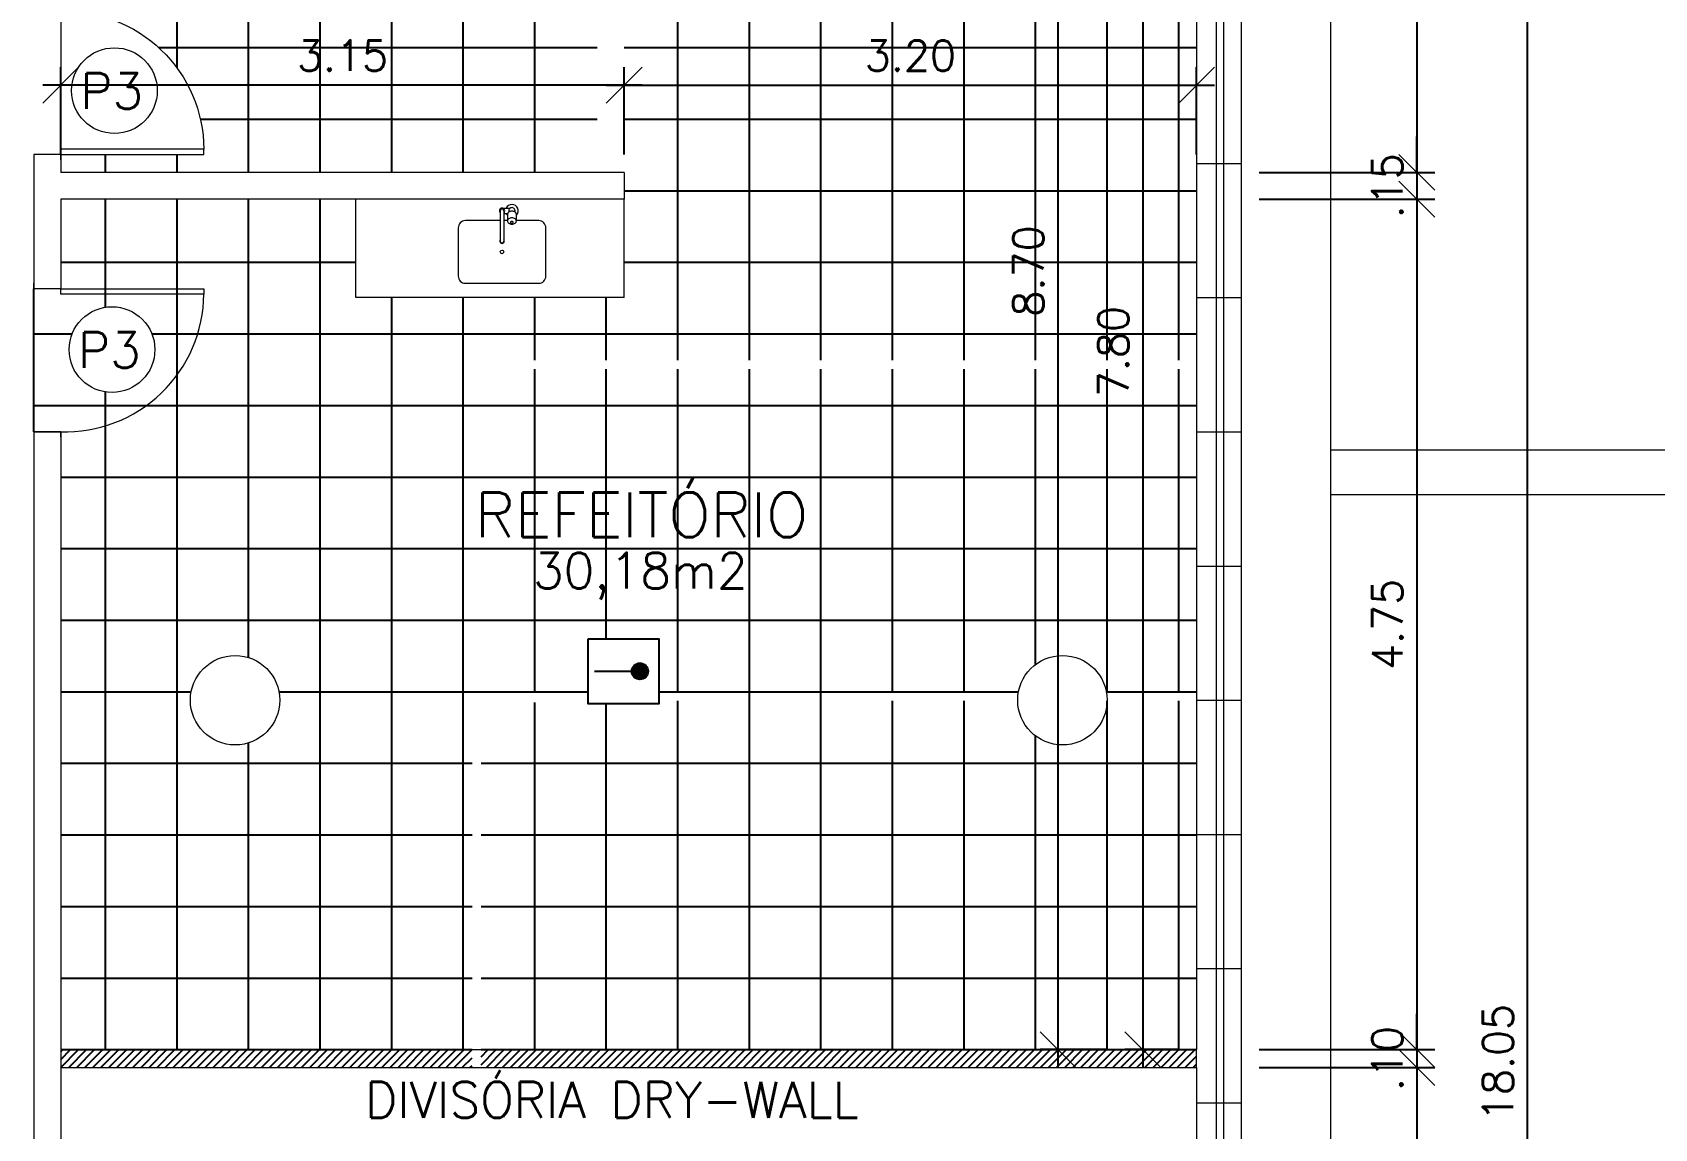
# Model space of a CAD drawing. Header units: millimetres. Extents: x 521 to 1055, y 261 to 520.
# Drawn here: x 710.12 to 719.19, y 414.85 to 420.98 of the extents above; entities that cross this region are included whole.
import ezdxf
from ezdxf.enums import TextEntityAlignment as Align

# ---------------------------------------------------------------- set-up
doc = ezdxf.new("R2010")
doc.units = ezdxf.units.MM
doc.linetypes.add('CONTINU', pattern=[0])
doc.layers.add('0.1', color=8, linetype='Continuous', lineweight=13)
doc.layers.add('ppci', color=8, linetype='Continuous')
doc.styles.add('ROMANS', font='romans')
doc.styles.get("Standard").update_dxf_attribs({"font": 'romans.shx'})
doc.dimstyles.new('Fares Eng - 50', dxfattribs={"dimscale": 2, "dimtxt": 0.085, "dimasz": 0.1, "dimexe": 0.05, "dimexo": 0.05, "dimgap": 0.04, "dimtad": 1, "dimzin": 4, "dimdsep": 46, "dimtxsty": 'ROMANS', "dimblk1": 'OBLIQUE', "dimblk2": 'OBLIQUE', "dimsah": 1, "dimcen": 0.05, "dimdle": 0.05, "dimclrd": 8, "dimclre": 8, "dimclrt": 8, "dimaunit": 1, "dimadec": 0, "dimazin": 0, "dimtfac": 1, "dimtix": 1, "dimtmove": 2, "dimatfit": 0, "dimldrblk": 'OPEN90', "dimfxl": 1, "dimtolj": 1, "dimtzin": 0, "dimarcsym": 0})

# ---------------------------------------------------------------- blocks, each defined once
blk = doc.blocks.new('P80')
for points in [[(0, 0.86), (0, 0.83), (0.15, 0.83), (0.15, 0.86)], [(0, 0), (0, 0.03), (0.15, 0.03), (0.15, 0)]]:
    blk.add_lwpolyline(points)
blk.add_lwpolyline([(-0.8, 0.06), (0, 0.06), (0, 0.03), (-0.8, 0.03)], close=True)
at = {"color": 8}
blk.add_arc((-0.0251, 0.0555), 0.7749, 88.14082, 179.6698, dxfattribs=at)
blk = doc.blocks.new('_OBLIQUE')
at = {"color": 0, "linetype": 'ByBlock'}
blk.add_line((-0.5, -0.5), (0.5, 0.5), dxfattribs=at)
blk = doc.blocks.new('*D583')
at = {"layer": '0.1', "color": 8, "linetype": 'CONTINU', "lineweight": -2, "transparency": 16777216}
for p, q in [((710.2764, 420.2965), (710.2764, 420.7839)), ((713.4264, 420.2965), (713.4264, 420.7839)), ((713.5264, 420.6839), (710.1764, 420.6839))]:
    blk.add_line(p, q, dxfattribs=at)
at = {"layer": 'DEFPOINTS', "color": 0, "linetype": 'CONTINU', "lineweight": -2, "transparency": 16777216}
for p in [(710.2764, 420.6839), (710.2764, 420.1965), (713.4264, 420.1965)]:
    blk.add_point(p, dxfattribs=at)
at = {"layer": '0.1', "color": 8, "linetype": 'CONTINU', "lineweight": -2, "transparency": 16777216, "xscale": 0.2, "yscale": 0.2, "zscale": 0.2, "rotation": 180}
blk.add_blockref('_OBLIQUE', (710.2764, 420.6839), dxfattribs=at)
at = {"layer": '0.1', "color": 8, "linetype": 'CONTINU', "lineweight": -2, "transparency": 16777216, "xscale": 0.2, "yscale": 0.2, "zscale": 0.2}
blk.add_blockref('_OBLIQUE', (713.4264, 420.6839), dxfattribs=at)
at = {"layer": '0.1', "color": 8, "linetype": 'CONTINU', "transparency": 16777216, "insert": (711.8514, 420.8489), "char_height": 0.17, "attachment_point": 5, "style": 'ROMANS'}
blk.add_mtext('\\A1;3.15', dxfattribs=at)
blk = doc.blocks.new('_Open90')
at = {"color": 0, "linetype": 'ByBlock', "lineweight": -2}
for p, q in [((-0.5, 0.5), (0, 0)), ((0, 0), (-1, 0)), ((0, 0), (-0.5, -0.5))]:
    blk.add_line(p, q, dxfattribs=at)
blk = doc.blocks.new('*D548')
at = {"layer": '0.1', "color": 8, "linetype": 'CONTINU', "lineweight": -2, "transparency": 16777216}
for p, q in [((717.8579, 424.0965), (717.8579, 420.0965)), ((716.9764, 423.9965), (717.9579, 423.9965)), ((717.4764, 420.1965), (717.9579, 420.1965))]:
    blk.add_line(p, q, dxfattribs=at)
at = {"layer": 'DEFPOINTS', "color": 0, "linetype": 'CONTINU', "lineweight": -2, "transparency": 16777216}
for p in [(716.8764, 423.9965), (717.3764, 420.1965), (717.8579, 420.1965)]:
    blk.add_point(p, dxfattribs=at)
at = {"layer": '0.1', "color": 8, "linetype": 'CONTINU', "lineweight": -2, "transparency": 16777216, "xscale": 0.2, "yscale": 0.2, "zscale": 0.2}
for p, rotation in [((717.8579, 423.9965), 90), ((717.8579, 420.1965), 270)]:
    blk.add_blockref('_OBLIQUE', p, dxfattribs=dict(at, rotation=rotation))
at = {"layer": '0.1', "color": 8, "linetype": 'CONTINU', "transparency": 16777216, "insert": (717.6929, 422.0965), "char_height": 0.17, "attachment_point": 5, "rotation": 90, "style": 'ROMANS'}
blk.add_mtext('\\A1;3.80', dxfattribs=at)
blk = doc.blocks.new('*D549')
at = {"layer": '0.1', "color": 8, "linetype": 'CONTINU', "lineweight": -2, "transparency": 16777216}
for p, q in [((717.8579, 420.1965), (717.8579, 420.3965)), ((716.9764, 420.1965), (717.9579, 420.1965)), ((717.8579, 420.1965), (717.8579, 420.0465)), ((716.9764, 420.0465), (717.9579, 420.0465)), ((717.8579, 420.0465), (717.8579, 419.8465))]:
    blk.add_line(p, q, dxfattribs=at)
at = {"layer": 'DEFPOINTS', "color": 0, "linetype": 'CONTINU', "lineweight": -2, "transparency": 16777216}
for p in [(716.8764, 420.1965), (716.8764, 420.0465), (717.8579, 420.0465)]:
    blk.add_point(p, dxfattribs=at)
at = {"layer": '0.1', "color": 8, "linetype": 'CONTINU', "lineweight": -2, "transparency": 16777216, "xscale": 0.2, "yscale": 0.2, "zscale": 0.2}
for p, rotation in [((717.8579, 420.1965), 270), ((717.8579, 420.0465), 90)]:
    blk.add_blockref('_OBLIQUE', p, dxfattribs=dict(at, rotation=rotation))
at = {"layer": '0.1', "color": 8, "linetype": 'CONTINU', "transparency": 16777216, "insert": (717.6929, 420.1215), "char_height": 0.17, "attachment_point": 5, "rotation": 90, "style": 'ROMANS'}
blk.add_mtext('\\A1;.15', dxfattribs=at)
blk = doc.blocks.new('*D550')
at = {"layer": '0.1', "color": 8, "linetype": 'CONTINU', "lineweight": -2, "transparency": 16777216}
for p, q in [((717.8579, 420.1465), (717.8579, 415.1936)), ((716.9764, 420.0465), (717.9579, 420.0465)), ((716.9764, 415.2936), (717.9579, 415.2936))]:
    blk.add_line(p, q, dxfattribs=at)
at = {"layer": 'DEFPOINTS', "color": 0, "linetype": 'CONTINU', "lineweight": -2, "transparency": 16777216}
for p in [(716.8764, 420.0465), (716.8764, 415.2936), (717.8579, 415.2936)]:
    blk.add_point(p, dxfattribs=at)
at = {"layer": '0.1', "color": 8, "linetype": 'CONTINU', "lineweight": -2, "transparency": 16777216, "xscale": 0.2, "yscale": 0.2, "zscale": 0.2}
for p, rotation in [((717.8579, 420.0465), 90), ((717.8579, 415.2936), 270)]:
    blk.add_blockref('_OBLIQUE', p, dxfattribs=dict(at, rotation=rotation))
at = {"layer": '0.1', "color": 8, "linetype": 'CONTINU', "transparency": 16777216, "insert": (717.6929, 417.67), "char_height": 0.17, "attachment_point": 5, "rotation": 90, "style": 'ROMANS'}
blk.add_mtext('\\A1;4.75', dxfattribs=at)
blk = doc.blocks.new('*D640')
at = {"layer": '0.1', "color": 8, "linetype": 'CONTINU', "lineweight": -2, "transparency": 16777216}
for p, q in [((718.4766, 406.0965), (718.4766, 424.3465)), ((718.0751, 424.2465), (718.5766, 424.2465)), ((718.0751, 406.1965), (718.5766, 406.1965))]:
    blk.add_line(p, q, dxfattribs=at)
at = {"layer": 'DEFPOINTS', "color": 0, "linetype": 'CONTINU', "lineweight": -2, "transparency": 16777216}
for p in [(717.9751, 424.2465), (718.4766, 424.2465), (717.9751, 406.1965)]:
    blk.add_point(p, dxfattribs=at)
at = {"layer": '0.1', "color": 8, "linetype": 'CONTINU', "lineweight": -2, "transparency": 16777216, "xscale": 0.2, "yscale": 0.2, "zscale": 0.2}
for p, rotation in [((718.4766, 424.2465), 90), ((718.4766, 406.1965), 270)]:
    blk.add_blockref('_OBLIQUE', p, dxfattribs=dict(at, rotation=rotation))
at = {"layer": '0.1', "color": 8, "linetype": 'CONTINU', "transparency": 16777216, "insert": (718.3116, 415.2215), "char_height": 0.17, "attachment_point": 5, "rotation": 90, "style": 'ROMANS'}
blk.add_mtext('\\A1;18.05', dxfattribs=at)
blk = doc.blocks.new('*D641')
at = {"layer": '0.1', "color": 8, "linetype": 'CONTINU', "lineweight": -2, "transparency": 16777216}
for p, q in [((709.4064, 421.8465), (709.4064, 403.5465)), ((710.0264, 421.7465), (709.3064, 421.7465)), ((710.0264, 403.6465), (709.3064, 403.6465))]:
    blk.add_line(p, q, dxfattribs=at)
at = {"layer": 'DEFPOINTS', "color": 0, "linetype": 'CONTINU', "lineweight": -2, "transparency": 16777216}
for p in [(710.1264, 421.7465), (709.4064, 403.6465), (710.1264, 403.6465)]:
    blk.add_point(p, dxfattribs=at)
at = {"layer": '0.1', "color": 8, "linetype": 'CONTINU', "lineweight": -2, "transparency": 16777216, "xscale": 0.2, "yscale": 0.2, "zscale": 0.2}
for p, rotation in [((709.4064, 421.7465), 90), ((709.4064, 403.6465), 270)]:
    blk.add_blockref('_OBLIQUE', p, dxfattribs=dict(at, rotation=rotation))
at = {"layer": '0.1', "color": 8, "linetype": 'CONTINU', "transparency": 16777216, "insert": (709.2414, 412.6965), "char_height": 0.17, "attachment_point": 5, "rotation": 90, "style": 'ROMANS'}
blk.add_mtext('\\A1;18.10', dxfattribs=at)
blk = doc.blocks.new('*D3198')
at = {"layer": '0.1', "color": 8, "linetype": 'CONTINU', "lineweight": -2, "transparency": 16777216}
for p, q in [((717.8579, 415.2936), (717.8579, 415.4936)), ((716.9764, 415.2936), (717.9579, 415.2936)), ((717.8579, 415.2936), (717.8579, 415.1936)), ((717.0457, 415.1936), (717.9579, 415.1936)), ((717.8579, 415.1936), (717.8579, 414.9936))]:
    blk.add_line(p, q, dxfattribs=at)
at = {"layer": 'DEFPOINTS', "color": 0, "linetype": 'CONTINU', "lineweight": -2, "transparency": 16777216}
for p in [(716.8764, 415.2936), (716.9457, 415.1936), (717.8579, 415.1936)]:
    blk.add_point(p, dxfattribs=at)
at = {"layer": '0.1', "color": 8, "linetype": 'CONTINU', "lineweight": -2, "transparency": 16777216, "xscale": 0.2, "yscale": 0.2, "zscale": 0.2}
for p, rotation in [((717.8579, 415.2936), 270), ((717.8579, 415.1936), 90)]:
    blk.add_blockref('_OBLIQUE', p, dxfattribs=dict(at, rotation=rotation))
at = {"layer": '0.1', "color": 8, "linetype": 'CONTINU', "lineweight": -2, "transparency": 16777216, "insert": (717.6929, 415.2436), "char_height": 0.17, "attachment_point": 5, "rotation": 90, "style": 'ROMANS'}
blk.add_mtext('\\A1;.10', dxfattribs=at)
blk = doc.blocks.new('*D3199')
at = {"layer": '0.1', "color": 8, "linetype": 'CONTINU', "lineweight": -2, "transparency": 16777216}
for p, q in [((717.8579, 415.2936), (717.8579, 407.3965)), ((716.9764, 415.1936), (717.9579, 415.1936)), ((716.9764, 407.4965), (717.9579, 407.4965))]:
    blk.add_line(p, q, dxfattribs=at)
at = {"layer": 'DEFPOINTS', "color": 0, "linetype": 'CONTINU', "lineweight": -2, "transparency": 16777216}
for p in [(716.8764, 415.1936), (716.8764, 407.4965), (717.8579, 407.4965)]:
    blk.add_point(p, dxfattribs=at)
at = {"layer": '0.1', "color": 8, "linetype": 'CONTINU', "lineweight": -2, "transparency": 16777216, "xscale": 0.2, "yscale": 0.2, "zscale": 0.2}
for p, rotation in [((717.8579, 415.1936), 90), ((717.8579, 407.4965), 270)]:
    blk.add_blockref('_OBLIQUE', p, dxfattribs=dict(at, rotation=rotation))
at = {"layer": '0.1', "color": 8, "linetype": 'CONTINU', "lineweight": -2, "transparency": 16777216, "insert": (717.6929, 411.345), "char_height": 0.17, "attachment_point": 5, "rotation": 90, "style": 'ROMANS'}
blk.add_mtext('\\A1;7.70', dxfattribs=at)
blk = doc.blocks.new('*D3201')
at = {"layer": '0.1', "color": 8, "linetype": 'CONTINU', "lineweight": -2, "transparency": 16777216}
for p, q in [((716.3258, 423.1965), (716.3258, 415.1936)), ((716.5264, 423.0965), (716.2258, 423.0965)), ((716.5264, 415.2936), (716.2258, 415.2936))]:
    blk.add_line(p, q, dxfattribs=at)
at = {"layer": 'DEFPOINTS', "color": 0, "linetype": 'CONTINU', "lineweight": -2, "transparency": 16777216}
for p in [(716.6264, 423.0965), (716.3258, 415.2936), (716.6264, 415.2936)]:
    blk.add_point(p, dxfattribs=at)
at = {"layer": '0.1', "color": 8, "linetype": 'CONTINU', "lineweight": -2, "transparency": 16777216, "xscale": 0.2, "yscale": 0.2, "zscale": 0.2}
for p, rotation in [((716.3258, 423.0965), 90), ((716.3258, 415.2936), 270)]:
    blk.add_blockref('_OBLIQUE', p, dxfattribs=dict(at, rotation=rotation))
at = {"layer": '0.1', "color": 8, "linetype": 'CONTINU', "lineweight": -2, "transparency": 16777216, "insert": (716.1608, 419.195), "char_height": 0.17, "attachment_point": 5, "rotation": 90, "style": 'ROMANS'}
blk.add_mtext('\\A1;7.80', dxfattribs=at)
blk = doc.blocks.new('*D3202')
at = {"layer": '0.1', "color": 8, "linetype": 'CONTINU', "lineweight": -2, "transparency": 16777216}
for p, q in [((715.8513, 424.0965), (715.8513, 415.1936)), ((716.1258, 423.9965), (715.7513, 423.9965)), ((716.1258, 415.2936), (715.7513, 415.2936))]:
    blk.add_line(p, q, dxfattribs=at)
at = {"layer": 'DEFPOINTS', "color": 0, "linetype": 'CONTINU', "lineweight": -2, "transparency": 16777216}
for p in [(716.2258, 423.9965), (715.8513, 415.2936), (716.2258, 415.2936)]:
    blk.add_point(p, dxfattribs=at)
at = {"layer": '0.1', "color": 8, "linetype": 'CONTINU', "lineweight": -2, "transparency": 16777216, "xscale": 0.2, "yscale": 0.2, "zscale": 0.2}
for p, rotation in [((715.8513, 423.9965), 90), ((715.8513, 415.2936), 270)]:
    blk.add_blockref('_OBLIQUE', p, dxfattribs=dict(at, rotation=rotation))
at = {"layer": '0.1', "color": 8, "linetype": 'CONTINU', "lineweight": -2, "transparency": 16777216, "insert": (715.6863, 419.645), "char_height": 0.17, "attachment_point": 5, "rotation": 90, "style": 'ROMANS'}
blk.add_mtext('\\A1;8.70', dxfattribs=at)
blk = doc.blocks.new('*D3203')
at = {"layer": '0.1', "color": 8, "linetype": 'CONTINU', "lineweight": -2, "transparency": 16777216}
for p, q in [((713.4264, 420.2965), (713.4264, 420.7839)), ((716.6264, 420.2965), (716.6264, 420.7839)), ((713.3264, 420.6839), (716.7264, 420.6839))]:
    blk.add_line(p, q, dxfattribs=at)
at = {"layer": 'DEFPOINTS', "color": 0, "linetype": 'CONTINU', "lineweight": -2, "transparency": 16777216}
for p in [(716.6264, 420.6839), (713.4264, 420.1965), (716.6264, 420.1965)]:
    blk.add_point(p, dxfattribs=at)
at = {"layer": '0.1', "color": 8, "linetype": 'CONTINU', "lineweight": -2, "transparency": 16777216, "xscale": 0.2, "yscale": 0.2, "zscale": 0.2, "rotation": 180}
blk.add_blockref('_OBLIQUE', (713.4264, 420.6839), dxfattribs=at)
at = {"layer": '0.1', "color": 8, "linetype": 'CONTINU', "lineweight": -2, "transparency": 16777216, "xscale": 0.2, "yscale": 0.2, "zscale": 0.2}
blk.add_blockref('_OBLIQUE', (716.6264, 420.6839), dxfattribs=at)
at = {"layer": '0.1', "color": 8, "linetype": 'CONTINU', "lineweight": -2, "transparency": 16777216, "insert": (715.0264, 420.8489), "char_height": 0.17, "attachment_point": 5, "style": 'ROMANS'}
blk.add_mtext('\\A1;3.20', dxfattribs=at)
blk = doc.blocks.new('ÁREA')
for p in [(0.00005, 0.003762), (0, 0)]:
    blk.add_attdef('COMPARTIMENTO', text='', height=0.0025).set_placement(p, align=Align.CENTER)
at = {"color": 1}
for p in [(-0.00005, -0.003762), (-0.000099, -0.007523)]:
    blk.add_attdef('ÁREA', text='', height=0.002, dxfattribs=at).set_placement(p, align=Align.CENTER)
blk = doc.blocks.new('PIA')
for p, q in [((0, 0.245), (0.0435, 0.245)), ((0.01, 0.23), (0.01, 0.06)), ((0.01, 0.215), (0.0309, 0.215)), ((0.03, 0.175), (0.01, 0.175))]:
    blk.add_line(p, q)
blk.add_lwpolyline([(-0.01, 0.23), (-0.01, 0.06)])
for points in [[(0.08, 0.1728), (0.08, 0.2104, 0.133256), (0.0783, 0.2168, 0.106756), (0.0727, 0.2229, 0.082828), (0.0649, 0.2266, 0.071352), (0.055, 0.2281, 0.071352), (0.0451, 0.2266, 0.082828), (0.0373, 0.2229, 0.106756), (0.0317, 0.2168, 0.133256), (0.03, 0.2104), (0.03, 0.1728)], [(-0.01, 0.175), (-0.205, 0.175, 0.414214), (-0.245, 0.135), (-0.245, -0.135, 0.414214), (-0.205, -0.175), (0.205, -0.175, 0.414214), (0.245, -0.135), (0.245, 0.135, 0.414214), (0.205, 0.175), (0.08, 0.175)]]:
    blk.add_lwpolyline(points, format="xyb")
blk.add_lwpolyline([(0.03, 0.1728, 0.133256), (0.0317, 0.1664, 0.106756), (0.0373, 0.1603, 0.082828), (0.0451, 0.1565, 0.071352), (0.055, 0.1551, 0.071352), (0.0649, 0.1565, 0.082828), (0.0727, 0.1603, 0.106756), (0.0783, 0.1664, 0.133256), (0.08, 0.1728, 0.133256), (0.0783, 0.1792, 0.106756), (0.0727, 0.1853, 0.082828), (0.0649, 0.189, 0.071352), (0.055, 0.1905, 0.071352), (0.0451, 0.189, 0.082828), (0.0373, 0.1853, 0.106756), (0.0317, 0.1792, 0.133256)], format="xyb", close=True)
at = {"color": 8}
for points in [[(0.046, 0.245, 0.263265), (0.0375, 0.23), (0.0375, 0.223)], [(0.0725, 0.223), (0.0725, 0.23, 0.546464), (0.0477, 0.2459, 0.546464)]]:
    blk.add_lwpolyline(points, format="xyb", dxfattribs=at)
blk.add_lwpolyline([(0.0625, 0.1653, 0.133256), (0.062, 0.1672, 0.106756), (0.0603, 0.169, 0.082828), (0.058, 0.1702, 0.071352), (0.055, 0.1706, 0.071352), (0.052, 0.1702, 0.082828), (0.0497, 0.169, 0.106756), (0.048, 0.1672, 0.133256), (0.0475, 0.1653, 0.133256), (0.048, 0.1634, 0.106756), (0.0497, 0.1615, 0.082828), (0.052, 0.1604, 0.071352), (0.055, 0.16, 0.071352), (0.058, 0.1604, 0.082828), (0.0603, 0.1615, 0.106756), (0.062, 0.1634, 0.133256)], format="xyb", close=True, dxfattribs=at)
blk.add_circle((0, 0), 0.01)
for centre, radius, start, end in [((0, 0.23), 0.015, 311.81031, 228.18969), ((0, 0.23), 0.01, 0.00021, 180.00021), ((0.0435, 0.255), 0.01, 270, 294.61998), ((0, 0.06), 0.01, 180.00012, 0.00012)]:
    blk.add_arc(centre, radius, start, end)
for centre, radius, start, end in [((0.055, 0.23), 0.035, 315.58469, 154.62307), ((0.055, 0.23), 0.035, 205.37693, 224.41531), ((0, 0.06), 0.0125, 143.1301, 36.8699)]:
    blk.add_arc(centre, radius, start, end, dxfattribs=at)

msp = doc.modelspace()

# ---------------------------------------------------------------- hatches: boundary and pattern name
at = {"layer": '0.1', "linetype": 'CONTINU', "lineweight": -2}
h = msp.add_hatch(dxfattribs=at)
h.set_pattern_fill('_USER', color=8, scale=0.4, style=0, double=1, pattern_type=0)
h.set_pattern_definition([(0, (710.12637, 415.29357), (0, 0.4), []), (90, (710.12637, 415.29357), (-0.4, 2e-17), [])])
h.paths.add_polyline_path([(713.27637, 423.44649), (711.40137, 423.44649, -0.236068), (711.50137, 423.24649, -0.3275382), (711.32637, 423.008), (711.32637, 422.64649), (710.97637, 422.64649), (710.97637, 422.79649), (711.17637, 422.79649), (711.17637, 423.008, -0.3275382), (711.00137, 423.24649, -0.3275382), (711.17637, 423.48497), (711.17637, 423.99649), (710.27637, 423.99649), (710.27637, 423.69649), (710.27637, 423.09649), (710.27637, 422.79649), (710.37637, 422.79649), (710.37637, 422.64649), (710.27637, 422.64649), (710.27637, 422.54649), (710.27637, 421.94649), (710.27637, 421.09649, -0.4220514), (711.07637, 420.32649), (711.07637, 420.29649), (710.27637, 420.29649), (710.27637, 420.26649), (710.27637, 420.19649), (713.27637, 420.19649)])
h.paths.add_polyline_path([(712.56277, 421.54145), (712.95857, 421.54145), (712.95857, 421.17703), (712.56277, 421.17703)], flags=16)
h.paths.add_polyline_path([(712.89835, 421.35924, -1), (712.80656, 421.35924, -1)], flags=0)
h.paths.add_polyline_path([(710.84908, 422.21282, -1), (710.3698, 422.21282, -1)], flags=16)
h.paths.add_polyline_path([(716.62637, 423.09649), (716.62637, 423.99649), (715.72637, 423.99649), (715.72637, 423.44649, -0.618034), (716.12637, 423.24649, -1), (715.62637, 423.24649, -0.236068), (715.72637, 423.44649), (713.42637, 423.44649), (713.42637, 420.19649), (713.42637, 420.04649), (713.42637, 419.49649), (711.92637, 419.49649), (711.92637, 420.04649), (710.27637, 420.04649), (710.27637, 419.54649), (710.12637, 419.54649), (710.12637, 418.74649), (710.27637, 418.74649), (710.27637, 415.29357), (712.57637, 415.29357), (712.57637, 417.24357), (712.57637, 417.29357), (713.22483, 417.29357), (713.22483, 417.59036), (713.62062, 417.59036), (713.62062, 417.29357), (713.92637, 417.29357), (713.92637, 417.24357), (713.62062, 417.24357), (713.62062, 417.22594), (713.22483, 417.22594), (712.62637, 417.24221), (712.62637, 415.29357), (716.62637, 415.29357), (716.62637, 417.24357), (716.12636, 417.24357, -0.9883949), (715.62639, 417.24357), (714.72637, 417.24357), (714.72637, 417.29357), (715.63085, 417.29357, -0.8264609), (716.1219, 417.29357), (716.62637, 417.29357), (716.62637, 419.09649), (712.57637, 419.09649), (712.57637, 419.19649), (712.62637, 419.19649), (712.62637, 419.14649), (716.62637, 419.14649)])
h.paths.add_polyline_path([(714.39087, 421.54145), (714.39087, 421.17703), (713.99507, 421.17703), (713.99507, 421.54145)], flags=16)
h.paths.add_polyline_path([(714.33065, 421.35924, -1), (714.23886, 421.35924, -1)], flags=0)
h.paths.add_polyline_path([(710.80283, 419.20582, -1), (710.32354, 419.20582, -1)], flags=16)
h.paths.add_polyline_path([(711.50137, 417.24649, -1), (711.00137, 417.24649, -1)], flags=16)
h.paths.add_polyline_path([(710.40693, 422.06131), (710.83074, 422.06131), (710.83074, 422.36131), (710.40693, 422.36131)], flags=24)
h.paths.add_polyline_path([(716.28833, 423.32994), (716.28833, 423.76304), (716.03333, 423.76304), (716.03333, 423.32994)], flags=24)
h.paths.add_polyline_path([(716.28833, 418.89348), (716.28833, 419.49658), (716.03333, 419.49658), (716.03333, 418.89348)], flags=24)
h.paths.add_polyline_path([(715.81383, 419.34348), (715.81383, 419.94658), (715.55883, 419.94658), (715.55883, 419.34348)], flags=24)
h.paths.add_polyline_path([(714.72483, 420.72145), (715.32792, 420.72145), (715.32792, 420.97645), (714.72483, 420.97645)], flags=24)
h.paths.add_polyline_path([(712.9142, 417.77248), (714.11897, 417.77248), (714.11897, 418.12962), (712.9142, 418.12962)], flags=24)
h.paths.add_polyline_path([(712.46072, 418.08365), (714.58572, 418.08365), (714.58572, 418.53008), (712.46072, 418.53008)], flags=24)
h.paths.add_polyline_path([(710.36067, 419.05431), (710.78448, 419.05431), (710.78448, 419.35431), (710.36067, 419.35431)], flags=24)
h.paths.add_polyline_path([(713.85818, 422.08378), (714.91176, 422.08378), (714.91176, 422.45878), (713.85818, 422.45878)], flags=24)
h.paths.add_polyline_path([(713.68072, 421.76071), (715.07596, 421.76071), (715.07596, 422.11785), (713.68072, 422.11785)], flags=24)
h = msp.add_hatch(dxfattribs=at)
h.set_pattern_fill('ANSI31', color=8, scale=0.01, style=0)
h.set_pattern_definition([(45, (710.276374, 415.19357), (-0.02245064, 0.02245064), [])])
h.paths.add_polyline_path([(712.57637, 415.29357), (710.27637, 415.29357), (710.27637, 415.19357), (712.57637, 415.19357)])
h.paths.add_polyline_path([(716.62637, 415.29357), (712.62637, 415.29357), (712.62637, 415.19357), (716.62637, 415.19357)])
at = {"layer": 'ppci', "linetype": 'Continuous'}
msp.add_hatch(color=10, dxfattribs=at).paths.add_polyline_path([(713.46861, 417.40815, 1), (713.56041, 417.40815, 1)])

# ---------------------------------------------------------------- linework, layer by layer
at = {"layer": '0.1', "color": 8, "linetype": 'CONTINU'}
for p, q in [((716.62637, 423.09649), (716.62637, 417.29357)), ((716.73637, 423.09649), (716.73637, 405.24649)), ((716.77637, 423.09649), (716.77637, 405.24649)), ((716.87637, 423.09649), (716.87637, 405.24649)), ((717.37637, 405.24649), (717.37637, 423.09649)), ((710.27637, 421.09649), (710.27637, 420.29649)), ((716.62637, 420.24649), (716.87637, 420.24649)), ((711.92637, 419.49649), (711.92637, 420.04649)), ((713.42637, 419.49649), (713.42637, 420.04649)), ((710.12637, 419.54649), (710.12637, 418.74649)), ((713.42637, 419.49649), (711.92637, 419.49649)), ((716.62637, 419.49649), (716.87637, 419.49649)), ((716.62637, 418.74649), (716.87637, 418.74649)), ((716.62637, 417.99649), (716.87637, 417.99649)), ((716.62637, 417.29357), (716.62637, 417.24357)), ((716.62637, 417.24649), (716.87637, 417.24649)), ((716.62637, 417.24649), (716.62637, 415.29357)), ((716.62637, 416.49649), (716.87637, 416.49649)), ((716.62637, 415.74649), (716.87637, 415.74649)), ((716.62637, 415.19357), (716.62637, 413.09357)), ((716.62637, 414.99649), (716.87637, 414.99649))]:
    msp.add_line(p, q, dxfattribs=at)
at = {"layer": '0.1', "color": 7}
for p, q in [((710.27637, 420.29649), (710.12637, 420.29649)), ((710.12637, 420.29649), (710.12637, 419.54649)), ((710.27637, 420.29649), (710.27637, 420.19649)), ((713.42637, 420.19649), (710.27637, 420.19649)), ((713.42637, 420.19649), (713.42637, 420.04649)), ((713.42637, 420.04649), (710.27637, 420.04649)), ((710.27637, 420.04649), (710.27637, 419.54649)), ((710.27637, 419.54649), (710.12637, 419.54649)), ((710.12637, 418.74649), (710.27637, 418.74649)), ((710.12637, 418.74649), (710.12637, 414.64649)), ((710.27637, 418.74649), (710.27637, 414.64649)), ((710.27637, 415.29357), (716.62637, 415.29357)), ((716.62637, 415.19357), (716.62637, 415.29357)), ((710.27637, 415.19357), (716.62637, 415.19357))]:
    msp.add_line(p, q, dxfattribs=at)
at = {"layer": '0.1', "color": 8}
for p, q in [((717.37637, 418.64649), (725.50474, 418.64649)), ((717.37637, 418.39649), (725.50474, 418.39649))]:
    msp.add_line(p, q, dxfattribs=at)
for centre in [(710.57647, 420.65317), (710.56318, 419.20582)]:
    msp.add_circle(centre, 0.23964, dxfattribs=at)
at = {"layer": '0.1', "color": 7}
for centre in [(711.25137, 417.24649), (715.87637, 417.24649)]:
    msp.add_circle(centre, 0.25, dxfattribs=at)
at = {"layer": 'ppci', "color": 10, "linetype": 'Continuous'}
msp.add_line((713.2612, 417.40815), (713.51451, 417.40815), dxfattribs=at)
msp.add_lwpolyline([(713.22483, 417.59036), (713.62062, 417.59036), (713.62062, 417.22594), (713.22483, 417.22594)], close=True, dxfattribs=at)
msp.add_circle((713.51451, 417.40815), 0.0459, dxfattribs=at)

# ---------------------------------------------------------------- block references
at = {"layer": '0.1', "color": 8, "xscale": -1}
msp.add_blockref('P80', (710.27637, 420.26649), dxfattribs=at)
at = {"layer": '0.1', "color": 8, "linetype": 'CONTINU'}
msp.add_blockref('PIA', (712.74364, 419.75192), dxfattribs=at)
at = {"layer": '0.1', "color": 8, "rotation": 180}
msp.add_blockref('P80', (710.27637, 419.57649), dxfattribs=at)
at = {"layer": '0.1', "color": 8}
ref = msp.add_blockref('ÁREA', (713.52322, 418.15805), dxfattribs=dict(at, xscale=133.3333333333333, yscale=133.3333333333333, zscale=133.3333333333333))
ref.add_attrib('COMPARTIMENTO', 'REFEITÓRIO', dxfattribs={"layer": '0', "color": 3, "height": 0.25}).set_placement((713.52322, 418.15805), align=Align.CENTER)
ref.add_attrib('ÁREA', '30,18m2', dxfattribs={"layer": '0', "color": 1, "height": 0.2}).set_placement((713.51658, 417.8701), align=Align.CENTER)

# ---------------------------------------------------------------- texts
for s, p in [('P3', (710.38587, 420.55166)), ('P3', (710.37258, 419.10431)), ('DIVISÓRIA DRY-WALL', (711.97824, 414.91281))]:
    msp.add_text(s, height=0.2, dxfattribs=at).set_placement(p)

# ---------------------------------------------------------------- dimensions: what is measured, and where the dimension line sits
at = {"layer": '0.1', "color": 8, "linetype": 'CONTINU'}
for base, p1, p2, picture, middle in [((718.47658, 424.24649), (717.97512, 406.19649), (717.97512, 424.24649), '*D640', (718.31158, 415.22149)), ((717.85787, 420.19649), (716.87637, 423.99649), (717.37637, 420.19649), '*D548', (717.69287, 422.09649)), ((709.4064, 403.64649), (710.12637, 421.74649), (710.12637, 403.64649), '*D641', (709.2414, 412.69649)), ((717.85787, 420.04649), (716.87637, 420.19649), (716.87637, 420.04649), '*D549', (717.69287, 420.12149)), ((717.85787, 415.29357), (716.87637, 420.04649), (716.87637, 415.29357), '*D550', (717.69287, 417.67003))]:
    dim = msp.add_linear_dim(base=base, p1=p1, p2=p2, angle=90, dimstyle='Fares Eng - 50', dxfattribs=at)
    dim.commit()
    dim.dimension.update_dxf_attribs({"geometry": picture, "text_midpoint": middle})
at = {"layer": '0.1', "color": 8, "linetype": 'CONTINU', "lineweight": -2}
for base, p1, p2, picture, middle in [((715.85133, 415.29357), (716.22583, 423.99649), (716.22583, 415.29357), '*D3202', (715.68633, 419.64503)), ((716.32583, 415.29357), (716.62637, 423.09649), (716.62637, 415.29357), '*D3201', (716.16083, 419.19503)), ((717.85787, 415.19357), (716.87637, 415.29357), (716.94574, 415.19357), '*D3198', (717.69287, 415.24357)), ((717.85787, 407.49649), (716.87637, 415.19357), (716.87637, 407.49649), '*D3199', (717.69287, 411.34503))]:
    dim = msp.add_linear_dim(base=base, p1=p1, p2=p2, angle=90, dimstyle='Fares Eng - 50', dxfattribs=at)
    dim.commit()
    dim.dimension.update_dxf_attribs({"geometry": picture, "text_midpoint": middle})
at = {"layer": '0.1', "color": 8, "linetype": 'CONTINU'}
dim = msp.add_linear_dim(base=(710.27637, 420.68395), p1=(713.42637, 420.19649), p2=(710.27637, 420.19649), dimstyle='Fares Eng - 50', dxfattribs=at)
dim.commit()
dim.dimension.update_dxf_attribs({"geometry": '*D583', "text_midpoint": (711.85137, 420.84895)})
at = {"layer": '0.1', "color": 8, "linetype": 'CONTINU', "lineweight": -2}
dim = msp.add_linear_dim(base=(716.62637, 420.68395), p1=(713.42637, 420.19649), p2=(716.62637, 420.19649), dimstyle='Fares Eng - 50', dxfattribs=at)
dim.commit()
dim.dimension.update_dxf_attribs({"geometry": '*D3203', "text_midpoint": (715.02637, 420.84895)})

doc.saveas('drawing.dxf')
